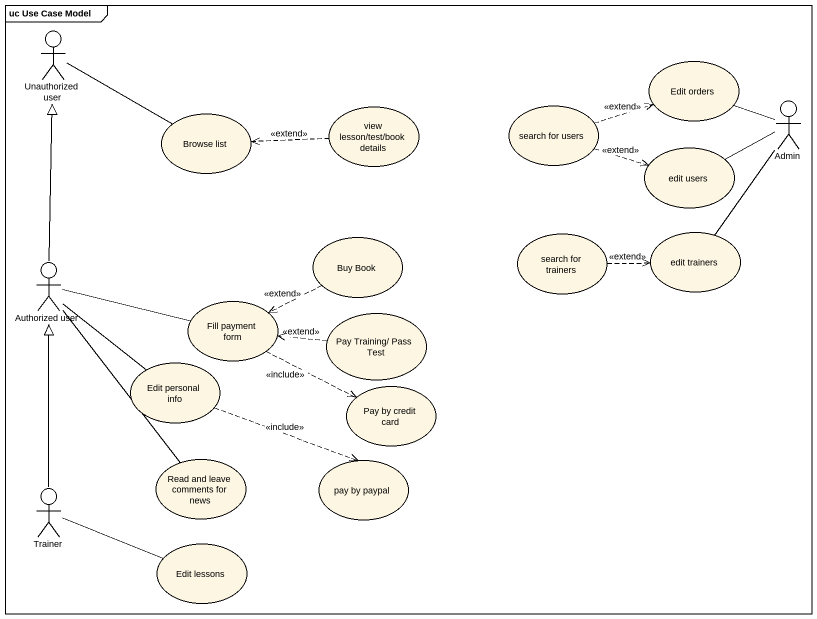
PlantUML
@startuml
mainframe uc Use Case Model
actor "Unauthorized user" as Unauthorized_user
usecase "Edit orders" as Edit_orders
usecase "view lesson/test/book details" as view_lesson_test_book
usecase "search for users" as search_for_users
actor Admin
usecase "Browse list" as Browse_list
usecase "edit users" as edit_users
usecase "Buy Book" as Buy_Book
usecase "search for trainers" as search_for_trainers
usecase "edit trainers" as edit_trainers
actor "Authorized user" as Authorized_user
usecase "Fill payment form" as Fill_payment_form
usecase "Pay Training/ Pass Test" as Pay_Training_Pass_Test
usecase "Edit personal info" as Edit_personal_info
usecase "Pay by credit card" as Pay_by_credit_card
actor Trainer
usecase "Read and leave comments for news" as Read_and_leave_comments_for
usecase "pay by paypal" as pay_by_paypal
usecase "Edit lessons" as Edit_lessons
Unauthorized_user -right- Browse_list
Edit_orders -right- Admin
view_lesson_test_book .left.> Browse_list : <<extend>>
search_for_users .right.> Edit_orders : <<extend>>
search_for_users .right.> edit_users : <<extend>>
edit_users -right- Admin
Buy_Book .left.> Fill_payment_form : <<extend>>
search_for_trainers .right.> edit_trainers : <<extend>>
edit_trainers -up- Admin
Authorized_user -up-|> Unauthorized_user
Authorized_user -right- Fill_payment_form
Authorized_user -- Edit_personal_info
Authorized_user -- Read_and_leave_comments_for
Fill_payment_form .right.> Pay_by_credit_card : <<include>>
Pay_Training_Pass_Test .left.> Fill_payment_form : <<extend>>
Edit_personal_info .right.> pay_by_paypal : <<include>>
Trainer -up-|> Authorized_user
Trainer -right- Edit_lessons
@enduml
